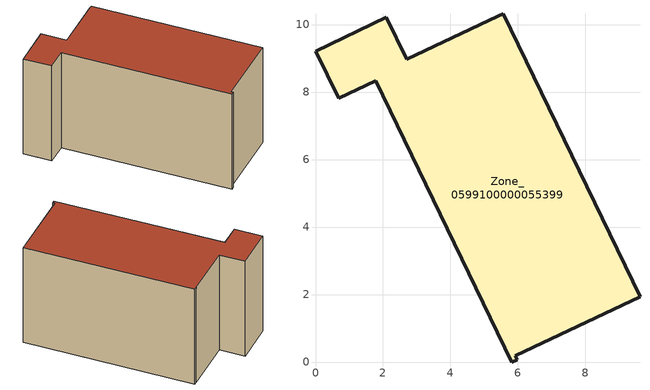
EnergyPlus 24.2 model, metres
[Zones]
Zone_0599100000055399
 floor ground (C_G): 5.56,10.31 9.62,1.93 5.92,0.18 5.97,0.07 5.82,0 1.78,8.34 0.69,7.81 0,9.21 2.1,10.22 2.71,8.97 5.4,10.24 z0
 wall outside (C_F): 0,9.21 0.69,7.81 1.78,8.34 5.82,0 5.97,0.07 5.92,0.18 9.62,1.93 5.56,10.31 5.4,10.24 2.71,8.97 2.1,10.22 0,9.21 z0:5.87
 roof outside (C_R): 1.78,8.34 5.82,0 5.97,0.07 5.92,0.18 9.62,1.93 5.56,10.31 5.4,10.24 2.71,8.97 2.1,10.22 0,9.21 0.69,7.81 z5.87
[BUILDING]
Pand.0599100000055399: North Axis=0; Terrain=City; Loads Convergence Tolerance Value=0.04; Temperature Convergence Tolerance Value=0.4; Solar Distribution=FullExterior; Maximum Number of Warmup Days=25; Minimum Number of Warmup Days=1
[Site:Location]
Rotterdam.The.Hague.AP_ZH_NLD Design_Conditions: Latitude=51.96; Longitude=4.45; Time Zone=1; Elevation=-4.5
[SITE:GROUNDTEMPERATURE:BUILDINGSURFACE]
18, 18, 18, 18, 18, 18, 18, 18, 18, 18, 18, 18
[MATERIAL] Thermal Absorptance=0.9; Solar Absorptance=0.7; Visible Absorptance=0.7
Name | Roughness | Thickness | Conductivity | Density | Specific Heat
G.TI.1946-1964 | MediumSmooth | 0.15 | 1 | 540 | 1210
F.TI.1946-1964 | Rough | 0.3 | 0.857143 | 1920 | 840
R.TI.1946-1964 | MediumRough | 0.2 | 0.277778 | 1500 | 1000
[CONSTRUCTION]
C_G: G.TI.1946-1964
C_F: F.TI.1946-1964
C_R: R.TI.1946-1964
[ZONE]
Zone_0599100000055399: Type=1; Multiplier=1; Ceiling Height=Autocalculate; Volume=Autocalculate; Floor Area=autocalculate; Part of Total Floor Area=Yes
[ZONEINFILTRATION:DESIGNFLOWRATE]
Infil_Zone_0599100000055399: Zone or ZoneList or Space or SpaceList=Zone_0599100000055399; Schedule=AlwaysOn; Design Flow Rate Calculation Method=Flow/Area; Flow Rate per Floor Area=0.003; Constant Term Coefficient=1; Temperature Term Coefficient=0; Velocity Term Coefficient=0; Velocity Squared Term Coefficient=0
[HVACTEMPLATE:ZONE:IDEALLOADSAIRSYSTEM]
Zone_0599100000055399: Maximum Heating Supply Air Temperature=50; Minimum Cooling Supply Air Temperature=13; Maximum Heating Supply Air Humidity Ratio=0.0156; Minimum Cooling Supply Air Humidity Ratio=0.0077; Heating Limit=NoLimit; Cooling Limit=NoLimit; Dehumidification Control Type=ConstantSensibleHeatRatio; Cooling Sensible Heat Ratio=0.7; Dehumidification Setpoint=60; Humidification Control Type=None; Humidification Setpoint=30; Outdoor Air Method=None; Outdoor Air Flow Rate per Person=0.00944; Outdoor Air Flow Rate per Zone Floor Area=0; Outdoor Air Flow Rate per Zone=0; Demand Controlled Ventilation Type=None; Outdoor Air Economizer Type=NoEconomizer; Heat Recovery Type=None; Sensible Heat Recovery Effectiveness=0.7; Latent Heat Recovery Effectiveness=0.65
[ZONECONTROL:THERMOSTAT]
ThermostatControl_Zone_0599100000055399: Zone or ZoneList=Zone_0599100000055399; Control Type Schedule=DualSetpointControlType; Control 1=Thermostat_Zone_0599100000055399; Temperature Difference Between Cutout And Setpoint=0
[THERMOSTATSETPOINT:DUALSETPOINT]
Thermostat_Zone_0599100000055399: Heating Setpoint Temperature Schedule=HeatingSetpoint_Zone_0599100000055399; Cooling Setpoint Temperature Schedule=CoolingSetpoint_Zone_0599100000055399
[SCHEDULE:COMPACT]
HeatingSetpoint_Zone_0599100000055399: Through: 12/31, For: AllDays, Until: 24:00, 21
CoolingSetpoint_Zone_0599100000055399: Through: 12/31, For: AllDays, Until: 24:00, 24
DualSetpointControlType: Through: 12/31, For: AllDays, Until: 24:00, 4
AlwaysOn: Through: 12/31, For: AllDays, Until: 24:00, 1
